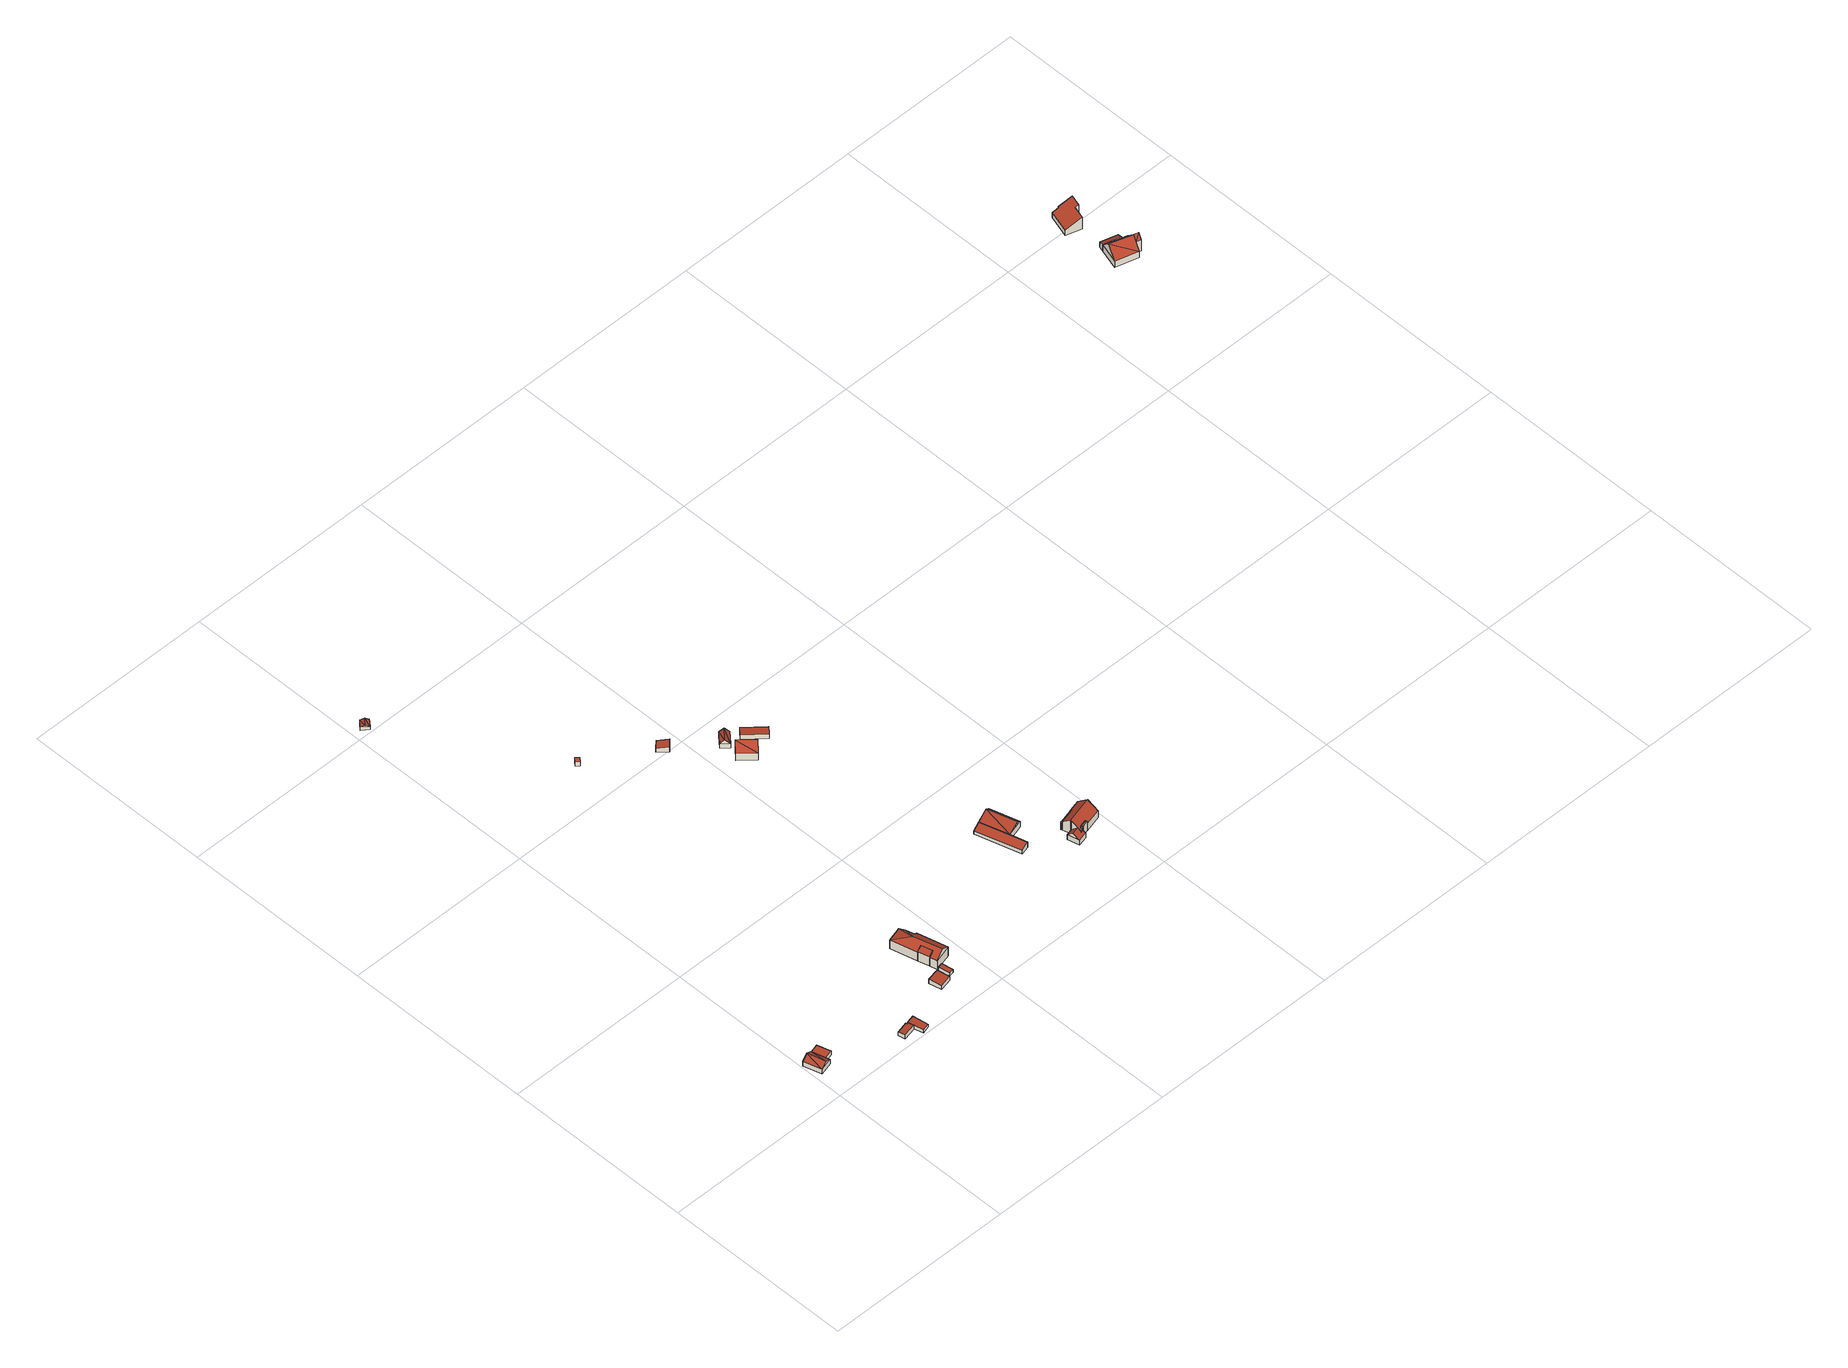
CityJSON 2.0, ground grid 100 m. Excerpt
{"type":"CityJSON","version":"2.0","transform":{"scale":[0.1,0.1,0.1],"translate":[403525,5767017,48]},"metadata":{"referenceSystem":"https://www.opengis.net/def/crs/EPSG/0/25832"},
"CityObjects":{
"building1":{"type":"Building","attributes":{"Gemeindeschluessel":"05515000","Geometrietyp2DReferenz":"3000","function":"31001_2460","roofType":"3100","measuredHeight":4.81},"geometry":[{"type":"Solid","lod":"2","boundaries":[[[[0,1,2,3]],[[4,5,1,0]],[[6,7,5,4]],[[3,2,7,6]],[[0,8,4]],[[6,9,3]],[[3,9,8]],[[8,0,3]],[[9,6,4]],[[4,8,9]],[[1,5,7,2]]]],"semantics":{"surfaces":[{"type":"WallSurface"},{"type":"RoofSurface"},{"type":"GroundSurface"}],"values":[[0,0,0,0,0,0,1,1,1,1,2]]}}]},
"building2":{"type":"Building","attributes":{"Gemeindeschluessel":"05515000","Geometrietyp2DReferenz":"3000","function":"51009_1611","roofType":"1000","measuredHeight":2.41},"geometry":[{"type":"Solid","lod":"2","boundaries":[[[[10,11,5,12]],[[13,14,11,10]],[[15,16,14,13]],[[12,5,16,15]],[[13,10,12,15]],[[11,14,16,5]]]],"semantics":{"surfaces":[{"type":"WallSurface"},{"type":"RoofSurface"},{"type":"GroundSurface"}],"values":[[0,0,0,0,1,2]]}}]},
"building3":{"type":"Building","attributes":{"Gemeindeschluessel":"05515000","Geometrietyp2DReferenz":"3000","function":"31001_1310"},"children":["building3-1","building3-2"]},
"building3-1":{"type":"BuildingPart","attributes":{"roofType":"2100","measuredHeight":2.61},"parents":["building3"],"geometry":[{"type":"Solid","lod":"2","boundaries":[[[[17,18,19,20]],[[21,22,18,17]],[[23,24,22,21]],[[20,19,25,26,27]],[[28,23,21,17,20,27]],[[18,22,24,25,19]],[[28,27,26]],[[24,23,28,26,25]]]],"semantics":{"surfaces":[{"type":"WallSurface"},{"type":"RoofSurface"},{"type":"GroundSurface"},{"type":"ClosureSurface"}],"values":[[0,0,0,0,1,2,0,3]]}}]},
"building3-2":{"type":"BuildingPart","attributes":{"roofType":"2100","measuredHeight":2.38},"parents":["building3"],"geometry":[{"type":"Solid","lod":"2","boundaries":[[[[29,30,24,23,31]],[[32,33,30,29]],[[34,35,33,32]],[[36,37,35,34]],[[26,25,37,36]],[[36,34,32,29,31,28,26]],[[30,33,35,37,25,24]],[[28,31,23]],[[25,26,28,23,24]]]],"semantics":{"surfaces":[{"type":"WallSurface"},{"type":"RoofSurface"},{"type":"GroundSurface"},{"type":"ClosureSurface"}],"values":[[0,0,0,0,0,1,2,0,3]]}}]},
"building4":{"type":"Building","attributes":{"Gemeindeschluessel":"05515000","Geometrietyp2DReferenz":"3000","function":"31001_2460","roofType":"2100","measuredHeight":2.92},"geometry":[{"type":"Solid","lod":"2","boundaries":[[[[38,39,40,41]],[[42,43,39,38]],[[44,45,43,42]],[[41,40,45,44]],[[42,38,41,44]],[[39,43,45,40]]]],"semantics":{"surfaces":[{"type":"WallSurface"},{"type":"RoofSurface"},{"type":"GroundSurface"}],"values":[[0,0,0,0,1,2]]}}]},
"building5":{"type":"Building","attributes":{"Gemeindeschluessel":"05515000","Geometrietyp2DReferenz":"3000","function":"31001_1310","roofType":"2100","measuredHeight":2.45},"geometry":[{"type":"Solid","lod":"2","boundaries":[[[[46,47,48,49]],[[50,51,47,46]],[[52,53,51,50]],[[49,48,53,52]],[[50,46,49,52]],[[47,51,53,48]]]],"semantics":{"surfaces":[{"type":"WallSurface"},{"type":"RoofSurface"},{"type":"GroundSurface"}],"values":[[0,0,0,0,1,2]]}}]},
"building6":{"type":"Building","attributes":{"Gemeindeschluessel":"05515000","Geometrietyp2DReferenz":"3000","function":"31001_1000"},"address":[{"country":"Germany","locality":"Münster","thoroughfareNumber":"9","thoroughfareName":"Sprakeler Heide"}],"children":["building6-1","building6-2"]},
"building6-1":{"type":"BuildingPart","attributes":{"roofType":"2100","measuredHeight":7.37},"parents":["building6"],"geometry":[{"type":"Solid","lod":"2","boundaries":[[[[54,55,56,57,58,59]],[[60,61,62,63,54,59]],[[64,65,66,67,57,56]],[[55,54,63,68]],[[64,56,55,68]],[[68,63,62,69]],[[65,64,68,69]],[[69,62,61,70]],[[66,65,69,70]],[[70,61,60,71]],[[67,66,70,71]],[[58,71,60,59]],[[57,67,71,58]]]],"semantics":{"surfaces":[{"type":"WallSurface"},{"type":"RoofSurface"},{"type":"GroundSurface"},{"type":"ClosureSurface"}],"values":[[0,1,2,0,3,0,3,0,3,0,3,0,3]]}}]},
"building6-2":{"type":"BuildingPart","attributes":{"roofType":"5000","measuredHeight":8.54},"parents":["building6"],"geometry":[{"type":"Solid","lod":"2","boundaries":[[[[72,73,74]],[[75,76,77]],[[57,67,66,65,64,56,78,79,80,81,82,83]],[[58,57,83,77]],[[84,78,56,55]],[[72,79,78,84]],[[74,80,79,72]],[[85,81,80,74]],[[75,82,81,85]],[[77,83,82,75]],[[86,73,72]],[[84,86,72]],[[70,71,58,77,76,86,84,55,68,69]],[[75,85,74,73,86,76]],[[57,58,71,67]],[[67,71,70,66]],[[65,66,70,69]],[[65,69,68,64]],[[56,64,68,55]]]],"semantics":{"surfaces":[{"type":"WallSurface"},{"type":"GroundSurface"},{"type":"RoofSurface"},{"type":"ClosureSurface"}],"values":[[0,0,1,0,0,0,0,0,0,0,2,2,2,2,3,3,3,3,3]]}}]},
"building7":{"type":"Building","attributes":{"Gemeindeschluessel":"05515000","Geometrietyp2DReferenz":"3000","function":"51009_1610","roofType":"3100","measuredHeight":3},"geometry":[{"type":"Solid","lod":"2","boundaries":[[[[87,88,89,90]],[[91,92,88,87]],[[93,94,92,91]],[[90,89,94,93]],[[87,95,91]],[[93,96,90]],[[87,90,96]],[[96,95,87]],[[95,96,93]],[[93,91,95]],[[88,92,94,89]]]],"semantics":{"surfaces":[{"type":"WallSurface"},{"type":"RoofSurface"},{"type":"GroundSurface"}],"values":[[0,0,0,0,0,0,1,1,1,1,2]]}}]},
"building8":{"type":"Building","attributes":{"Gemeindeschluessel":"05515000","Geometrietyp2DReferenz":"3000","function":"31001_2500","roofType":"1000","measuredHeight":2.62},"address":[{"country":"Germany","locality":"Münster","thoroughfareNumber":"44a","thoroughfareName":"Im Brook"}],"geometry":[{"type":"Solid","lod":"2","boundaries":[[[[97,98,99,100]],[[101,102,98,97]],[[103,104,102,101]],[[100,99,104,103]],[[101,97,100,103]],[[98,102,104,99]]]],"semantics":{"surfaces":[{"type":"WallSurface"},{"type":"RoofSurface"},{"type":"GroundSurface"}],"values":[[0,0,0,0,1,2]]}}]},
"building9":{"type":"Building","attributes":{"Gemeindeschluessel":"05515000","Geometrietyp2DReferenz":"3000","function":"31001_1310","roofType":"2100","measuredHeight":3.26},"geometry":[{"type":"Solid","lod":"2","boundaries":[[[[105,106,107,108]],[[109,110,106,105]],[[111,112,110,109]],[[108,107,112,111]],[[109,105,108,111]],[[106,110,112,107]]]],"semantics":{"surfaces":[{"type":"WallSurface"},{"type":"RoofSurface"},{"type":"GroundSurface"}],"values":[[0,0,0,0,1,2]]}}]},
"building10":{"type":"Building","attributes":{"Geometrietyp2DReferenz":"3000","Gemeindeschluessel":"05515000","function":"31001_1000","roofType":"3100","measuredHeight":8.73},"address":[{"country":"Germany","locality":"Münster","thoroughfareNumber":"42","thoroughfareName":"Im Brook"}],"geometry":[{"type":"Solid","lod":"2","boundaries":[[[[113,114,115,116]],[[117,118,114,113]],[[119,120,118,117]],[[116,115,120,119]],[[113,121,117]],[[119,122,116]],[[116,122,121]],[[121,113,116]],[[122,119,117]],[[117,121,122]],[[114,118,120,115]]]],"semantics":{"surfaces":[{"type":"WallSurface"},{"type":"RoofSurface"},{"type":"GroundSurface"}],"values":[[0,0,0,0,0,0,1,1,1,1,2]]}}]},
"building11":{"type":"Building","attributes":{"Gemeindeschluessel":"05515000","Geometrietyp2DReferenz":"3000","function":"31001_1310","roofType":"3100","measuredHeight":5.26},"geometry":[{"type":"Solid","lod":"2","boundaries":[[[[123,124,125,126]],[[127,128,124,123]],[[129,130,128,127]],[[126,125,130,129]],[[123,131,127]],[[129,132,126]],[[123,126,132]],[[132,131,123]],[[131,132,129]],[[129,127,131]],[[124,128,130,125]]]],"semantics":{"surfaces":[{"type":"WallSurface"},{"type":"RoofSurface"},{"type":"GroundSurface"}],"values":[[0,0,0,0,0,0,1,1,1,1,2]]}}]},
"building12":{"type":"Building","attributes":{"Gemeindeschluessel":"05515000","Geometrietyp2DReferenz":"3000","function":"31001_2700","roofType":"2100","measuredHeight":3.5},"geometry":[{"type":"Solid","lod":"2","boundaries":[[[[133,134,135,136]],[[137,138,134,133]],[[139,140,138,137]],[[141,142,140,139]],[[136,135,142,141]],[[139,137,133,136,141]],[[134,138,140,142,135]]]],"semantics":{"surfaces":[{"type":"WallSurface"},{"type":"RoofSurface"},{"type":"GroundSurface"}],"values":[[0,0,0,0,0,1,2]]}}]},
"building13":{"type":"Building","attributes":{"Gemeindeschluessel":"05515000","Geometrietyp2DReferenz":"3000","function":"31001_2460","roofType":"2100","measuredHeight":2.83},"geometry":[{"type":"Solid","lod":"2","boundaries":[[[[143,144,145,146]],[[147,148,144,143]],[[149,150,148,147]],[[146,145,150,149]],[[147,143,146,149]],[[144,148,150,145]]]],"semantics":{"surfaces":[{"type":"WallSurface"},{"type":"RoofSurface"},{"type":"GroundSurface"}],"values":[[0,0,0,0,1,2]]}}]},
"building14":{"type":"Building","attributes":{"Gemeindeschluessel":"05515000","Geometrietyp2DReferenz":"3000","function":"31001_2700","roofType":"5000","measuredHeight":5.7},"geometry":[{"type":"Solid","lod":"2","boundaries":[[[[151,152,138,137]],[[153,154,152,151]],[[139,140,154,153]],[[137,138,140,139]],[[153,151,155,156]],[[139,156,155]],[[155,137,139]],[[137,155,151]],[[153,156,139]],[[152,154,140,138]]]],"semantics":{"surfaces":[{"type":"WallSurface"},{"type":"RoofSurface"},{"type":"GroundSurface"}],"values":[[0,0,0,0,1,1,1,0,0,2]]}}]},
"building15":{"type":"Building","attributes":{"Gemeindeschluessel":"05515000","Geometrietyp2DReferenz":"3000","function":"31001_2460","roofType":"5000","measuredHeight":5.8},"geometry":[{"type":"Solid","lod":"2","boundaries":[[[[157,158,159,160]],[[161,162,158,157]],[[163,164,162,161]],[[165,166,164,163]],[[167,168,166,165]],[[160,159,168,167]],[[169,160,167,170]],[[161,157,169,170,165,163]],[[165,170,167]],[[160,169,157]],[[158,162,164,166,168,159]]]],"semantics":{"surfaces":[{"type":"WallSurface"},{"type":"RoofSurface"},{"type":"GroundSurface"}],"values":[[0,0,0,0,0,0,1,1,0,0,2]]}}]},
"building16":{"type":"Building","attributes":{"Gemeindeschluessel":"05515000","Geometrietyp2DReferenz":"3000","function":"51009_1610","roofType":"1000","measuredHeight":5.91},"geometry":[{"type":"Solid","lod":"2","boundaries":[[[[171,172,173,174]],[[175,176,172,171]],[[177,178,176,175]],[[179,180,178,177]],[[174,173,180,179]],[[177,175,171,174,179]],[[172,176,178,180,173]]]],"semantics":{"surfaces":[{"type":"WallSurface"},{"type":"RoofSurface"},{"type":"GroundSurface"}],"values":[[0,0,0,0,0,1,2]]}}]},
"building17":{"type":"Building","attributes":{"Gemeindeschluessel":"05515000","Geometrietyp2DReferenz":"3000","function":"51009_1610","roofType":"5000","measuredHeight":4.82},"geometry":[{"type":"Solid","lod":"2","boundaries":[[[[181,182,183,184]],[[185,186,182,181]],[[187,188,186,185]],[[184,183,188,187]],[[187,185,189]],[[189,185,181,190]],[[181,184,190]],[[190,184,187,189]],[[182,186,188,183]]]],"semantics":{"surfaces":[{"type":"WallSurface"},{"type":"RoofSurface"},{"type":"GroundSurface"}],"values":[[0,0,0,0,1,1,1,1,2]]}}]},
"building18":{"type":"Building","attributes":{"Gemeindeschluessel":"05515000","Geometrietyp2DReferenz":"3000","function":"31001_1000","roofType":"3100","measuredHeight":8.68},"address":[{"country":"Germany","locality":"Münster","thoroughfareNumber":"1","thoroughfareName":"Sprakeler Heide"}],"geometry":[{"type":"Solid","lod":"2","boundaries":[[[[191,192,186,193]],[[194,183,192,191]],[[195,196,183,194]],[[197,198,196,195]],[[199,200,198,197]],[[201,202,200,199]],[[203,204,202,201]],[[205,206,204,203]],[[207,208,206,205]],[[209,210,208,207]],[[211,212,210,209]],[[213,214,212,211]],[[215,216,214,213]],[[217,188,216,215]],[[193,186,188,217]],[[211,209,207,205,203,201,199,197,213]],[[195,194,191,193,217,215,213,197]],[[192,183,196,198,200,202,204,206,208,210,212,214,216,188,186]]]],"semantics":{"surfaces":[{"type":"WallSurface"},{"type":"RoofSurface"},{"type":"GroundSurface"}],"values":[[0,0,0,0,0,0,0,0,0,0,0,0,0,0,0,1,1,2]]}}]},
"building19":{"type":"Building","attributes":{"Gemeindeschluessel":"05515000","Geometrietyp2DReferenz":"3000","function":"31001_1000"},"address":[{"country":"Germany","locality":"Münster","thoroughfareNumber":"14","thoroughfareName":"Im Brook"}],"children":["building19-1","building19-2","building19-3"]},
"building19-1":{"type":"BuildingPart","attributes":{"roofType":"3100","measuredHeight":9.59},"parents":["building19"],"geometry":[{"type":"Solid","lod":"2","boundaries":[[[[218,219,220,221]],[[222,223,224,225]],[[226,227,223,222]],[[228,229,227,226]],[[230,231,232,233]],[[234,235,231,230]],[[221,220,235,234]],[[236,237,238,239,240,234]],[[221,234,240]],[[241,222,225,218,239,242,243]],[[240,239,218]],[[241,243,244,228,226]],[[241,226,222]],[[245,237,236,230,233]],[[236,234,230]],[[240,218,221]],[[219,224,223,227,229,232,231,235,220]],[[219,218,225,224]],[[229,228,233,232]],[[242,244,243]],[[237,245,238]],[[244,245,233,228]],[[242,239,238,245,244]]]],"semantics":{"surfaces":[{"type":"WallSurface"},{"type":"RoofSurface"},{"type":"GroundSurface"},{"type":"ClosureSurface"}],"values":[[0,0,0,0,0,0,0,1,1,1,1,0,0,0,0,0,2,3,3,0,0,3,3]]}}]},
"building19-2":{"type":"BuildingPart","attributes":{"roofType":"3100","measuredHeight":9.68},"parents":["building19"],"geometry":[{"type":"Solid","lod":"2","boundaries":[[[[246,247,229,228,244]],[[248,249,247,246]],[[245,233,232,249,248]],[[246,250,248]],[[251,250,246]],[[246,244,242,251]],[[250,251,238,245]],[[245,248,250]],[[247,249,232,229]],[[229,232,233,228]],[[233,245,244,228]],[[251,242,239,238]],[[238,239,242,244,245]]]],"semantics":{"surfaces":[{"type":"WallSurface"},{"type":"RoofSurface"},{"type":"GroundSurface"},{"type":"ClosureSurface"}],"values":[[0,0,0,0,1,1,1,1,2,3,3,0,3]]}}]},
"building19-3":{"type":"BuildingPart","attributes":{"roofType":"2100","measuredHeight":4.49},"parents":["building19"],"geometry":[{"type":"Solid","lod":"2","boundaries":[[[[252,225,224,253,254]],[[255,256,219,218,257]],[[254,253,256,255]],[[257,252,254,255]],[[224,219,256,253]],[[218,225,252,257]],[[219,224,225,218]]]],"semantics":{"surfaces":[{"type":"WallSurface"},{"type":"RoofSurface"},{"type":"GroundSurface"},{"type":"ClosureSurface"}],"values":[[0,0,0,1,2,0,3]]}}]},
"building20":{"type":"Building","attributes":{"Gemeindeschluessel":"05515000","Geometrietyp2DReferenz":"3000","function":"31001_2700","roofType":"2100","measuredHeight":8.18},"geometry":[{"type":"Solid","lod":"2","boundaries":[[[[258,259,260,261]],[[262,263,259,258]],[[264,265,263,262]],[[266,267,265,264]],[[268,269,267,266]],[[270,271,269,268]],[[272,273,271,270]],[[261,260,273,272]],[[270,268,266,264,262,258,261,272]],[[259,263,265,267,269,271,273,260]]]],"semantics":{"surfaces":[{"type":"WallSurface"},{"type":"RoofSurface"},{"type":"GroundSurface"}],"values":[[0,0,0,0,0,0,0,0,1,2]]}}]}
},
"vertices":[
[0,231,54],[0,231,26],[26,137,26],[26,137,54],[68,249,54],[68,249,26],[94,155,54],[94,155,26],[34,240,75],[60,146,75],
[115,262,50],[115,262,26],[68,249,50],[136,190,50],[136,190,26],[88,177,50],[88,177,26],
[558,12,40],[558,12,22],[539,90,22],[539,90,48],[518,2,40],[518,2,22],[506,49,45],[506,49,22],[499,81,22],[499,81,43],[499,81,48],[505,55,46],
[437,33,46],[437,33,22],[506,49,46],[428,70,43],[428,70,22],[490,85,43],[490,85,22],[492,79,43],[492,79,22],
[822,145,47],[822,145,23],[807,210,23],[807,210,52],[757,130,47],[757,130,23],[743,196,52],[743,196,23],
[825,220,48],[825,220,24],[838,163,24],[838,163,43],[852,226,48],[852,226,24],[865,169,43],[865,169,24],
[803,326,82],[803,326,79],[803,326,24],[818,268,24],[818,268,79],[818,268,82],[844,275,98],[829,334,98],[807,328,85],[807,327,85],[807,327,24],[807,328,24],[829,334,24],[844,275,24],[807,327,82],[807,328,82],[829,334,96],[844,275,96],
[841,484,83],[849,451,93],[861,405,93],[918,254,83],[873,243,110],[827,231,79],[767,465,24],[841,484,24],[861,405,24],[878,409,24],[918,254,24],[827,231,24],[767,465,79],[878,409,83],[835,389,110],
[75,3008,36],[75,3008,15],[103,3042,15],[103,3042,36],[42,3036,36],[42,3036,15],[70,3069,36],[70,3069,15],[58,3022,45],[87,3055,45],
[573,2201,48],[573,2201,22],[591,2221,22],[591,2221,48],[556,2216,48],[556,2216,22],[575,2236,48],[575,2236,22],
[945,2019,54],[945,2019,21],[903,2062,21],[903,2062,44],[911,1986,54],[911,1986,21],[869,2029,44],[869,2029,21],
[1079,1742,72],[1079,1742,26],[1152,1675,26],[1152,1675,72],[1134,1802,72],[1134,1802,26],[1207,1735,72],[1207,1735,26],[1106,1772,114],[1179,1705,114],
[1115,1811,54],[1115,1811,27],[1165,1866,27],[1165,1866,54],[1080,1845,54],[1080,1845,27],[1129,1899,54],[1129,1899,27],[1097,1828,79],[1147,1882,79],
[1513,695,45],[1513,695,24],[1581,462,24],[1581,462,45],[1556,709,59],[1556,709,24],[1600,558,59],[1600,558,24],[1624,473,58],[1624,473,24],
[1218,1857,47],[1218,1857,25],[1183,1820,25],[1183,1820,53],[1311,1771,47],[1311,1771,25],[1277,1733,53],[1277,1733,25],
[1644,734,59],[1644,734,24],[1687,582,59],[1687,582,24],[1619,727,81],[1663,575,81],
[1828,344,69],[1828,344,26],[1816,392,26],[1816,392,57],[1841,348,69],[1841,348,26],[1845,333,56],[1845,333,26],[1796,321,56],[1796,321,26],[1780,383,57],[1780,383,26],[1824,362,84],[1788,352,84],
[1838,358,88],[1838,358,29],[1841,348,29],[1841,348,88],[1876,367,88],[1876,367,29],[1879,357,88],[1879,357,29],[1847,349,88],[1847,349,29],
[1884,460,70],[1884,460,27],[1882,467,27],[1882,467,70],[1808,441,70],[1808,441,27],[1806,447,70],[1806,447,27],[1810,445,75],[1880,463,75],
[1884,461,78],[1884,461,27],[1808,441,78],[1882,467,73],[1943,482,73],[1943,482,27],[1955,433,113],[1955,433,27],[1969,380,70],[1969,380,27],[1879,357,70],[1879,357,27],[1877,367,78],[1877,367,27],[1839,358,78],[1839,358,27],[1841,348,70],[1841,348,27],[1828,344,70],[1828,344,27],[1816,392,109],[1816,392,27],[1815,397,113],[1815,397,27],[1802,446,73],[1802,446,27],[1806,447,73],
[4386,2800,47],[4386,2800,8],[4353,2693,8],[4353,2693,47],[4503,2762,47],[4503,2762,8],[4474,2771,8],[4474,2771,47],[4493,2731,47],[4493,2731,8],[4494,2731,47],[4494,2731,8],[4481,2690,47],[4481,2690,8],[4481,2689,8],[4481,2689,47],[4472,2658,47],[4472,2658,8],[4481,2690,82],[4481,2689,82],[4486,2704,97],[4487,2710,104],[4370,2747,104],[4493,2731,81],[4491,2722,90],[4494,2731,81],[4494,2731,80],[4481,2689,80],
[4518,2723,80],[4518,2723,8],[4505,2681,80],[4505,2681,8],[4512,2702,105],[4488,2710,105],
[4474,2771,53],[4483,2802,8],[4483,2802,39],[4394,2827,39],[4394,2827,8],[4386,2800,51],
[4452,3017,90],[4452,3017,8],[4470,3075,8],[4470,3075,90],[4435,3022,82],[4435,3022,8],[4416,2957,82],[4416,2957,8],[4334,2982,41],[4334,2982,8],[4370,3099,41],[4370,3099,8],[4401,3090,56],[4401,3090,8],[4402,3095,56],[4402,3095,8]
]}
